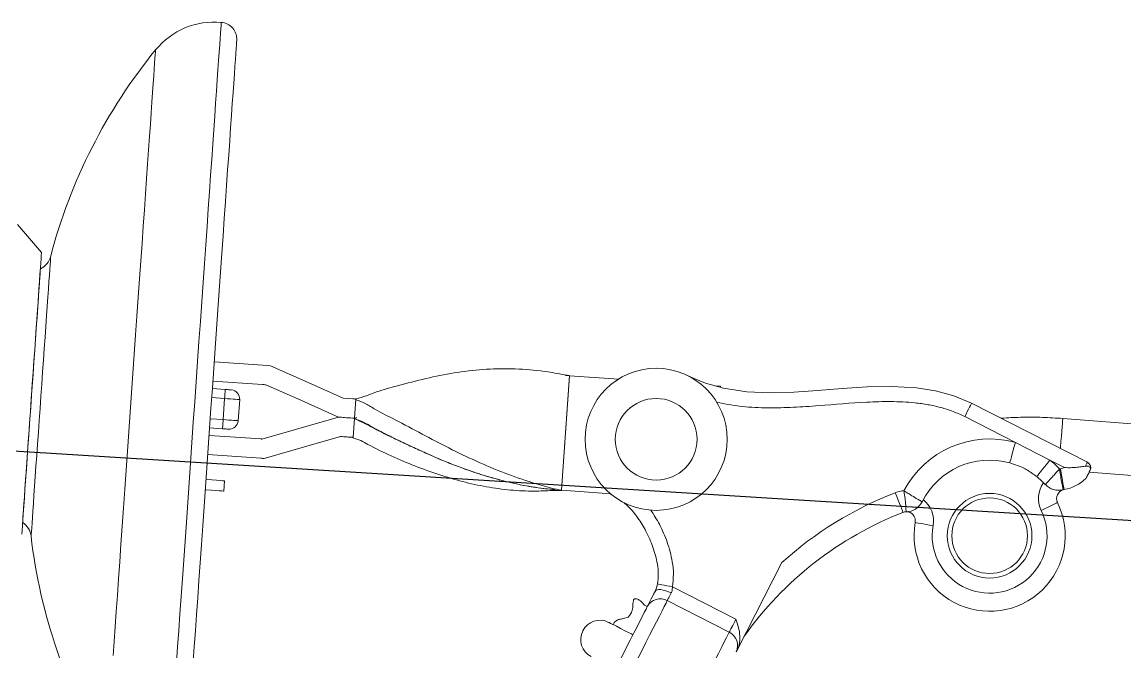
# Model space of a CAD drawing. Header units: millimetres. Extents: x 1587714 to 3094800, y -694377 to -413614.
# Drawn here: x 2355689.5 to 2356054.1, y -551060.9 to -550852.6 of the extents above; entities that cross this region are included whole.
import ezdxf

# ---------------------------------------------------------------- set-up
doc = ezdxf.new("R2010")
doc.units = ezdxf.units.MM

# ---------------------------------------------------------------- blocks, each defined once
blk = doc.blocks.new('poste RT1 vista lateral')
at = {"color": 7, "linetype": 'Continuous', "lineweight": 15}
for p, q in [((1231.936, 7816.8128), (1223.9701, 7825.9766)), ((1289.0289, 7780.5912), (1305.1416, 7779.465)), ((1304.9919, 7773.1097), (1288.5859, 7774.2569)), ((1403.8132, 7738.1394), (1406.4639, 7776.046)), ((1403.8661, 7738.1279), (1406.5169, 7776.0346)), ((1406.5172, 7776.0413), (1405.1575, 7776.1014)), ((1406.5169, 7776.0346), (1422.8147, 7774.895)), ((1288.4116, 7771.7631), (1292.6708, 7771.4655)), ((1454.4875, 7772.6805), (1456.3951, 7772.547)), ((1456.3951, 7772.547), (1456.3679, 7772.1598)), ((1292.4615, 7768.4729), (1291.9732, 7761.4901)), ((1297.4493, 7768.1239), (1296.961, 7761.1411)), ((1335.8049, 7768.2984), (1335.362, 7761.9641)), ((1539.3773, 7766.9384), (1577.677, 7747.4244)), ((1334.919, 7755.6298), (1335.362, 7761.9641)), ((1336.1477, 7762.2359), (1335.362, 7761.9641)), ((1553.8693, 7753.9427), (1537.1074, 7762.4838)), ((1962.7506, 7731.5734), (1569.5127, 7761.8773)), ((1291.764, 7758.4975), (1287.5047, 7758.795)), ((1304.5674, 7755.0957), (1287.3303, 7756.3012)), ((1565.2832, 7748.1272), (1553.8693, 7753.9427)), ((1286.8874, 7749.9669), (1304.4177, 7748.7404)), ((1570.1217, 7745.662), (1565.2832, 7748.1272)), ((1578.2549, 7744.1533), (1961.4444, 7714.6237)), ((1292.2319, 7737.8609), (1292.4692, 7741.256)), ((1563.7401, 7740.0525), (1563.7282, 7740.0401)), ((1403.8655, 7738.1203), (1403.2007, 7738.1842)), ((1403.6911, 7738.1413), (1403.2007, 7738.1842)), ((1403.8661, 7738.1279), (1420.2915, 7736.9788)), ((1569.7002, 7738.3282), (1569.7042, 7738.312)), ((1476.6128, 7714.2184), (1461.9946, 7685.529)), ((1435.3964, 7706.4621), (1435.5915, 7707.4978)), ((1440.4721, 7706.2132), (1461.4708, 7695.514)), ((1431.24, 7700.1641), (1432.183, 7699.6834)), ((1438.8046, 7701.6661), (1459.2876, 7691.2291))]:
    blk.add_line(p, q, dxfattribs=at)
at = {"color": 8, "linetype": 'Continuous', "lineweight": 15}
for p, q in [((1292.4615, 7768.4729), (1288.2023, 7768.7705)), ((1287.714, 7761.7877), (1291.9732, 7761.4901))]:
    blk.add_line(p, q, dxfattribs=at)
at = {"color": 5, "linetype": 'Continuous', "lineweight": 15, "flags": 128}
for points in [[(1276.565, 7681.2165), (1276.9243, 7686.3539), (1277.2991, 7691.7136), (1277.6882, 7697.2783), (1278.0907, 7703.0337), (1278.5053, 7708.9646), (1278.9311, 7715.0528), (1279.3667, 7721.2822), (1279.8109, 7727.6356), (1280.2626, 7734.0939), (1280.7204, 7740.6409), (1281.1831, 7747.2584), (1281.6494, 7753.9265), (1282.118, 7760.627), (1282.5875, 7767.3419), (1283.0567, 7774.0519), (1283.5243, 7780.7391), (1283.989, 7787.3833), (1284.4493, 7793.9675), (1284.9042, 7800.4735), (1285.3524, 7806.8812), (1285.7924, 7813.1745), (1286.2232, 7819.3362), (1286.6436, 7825.3472), (1287.0523, 7831.1923), (1287.4483, 7836.8542), (1287.8304, 7842.3188), (1288.1975, 7847.5688), (1288.5487, 7852.5908), (1288.8829, 7857.3706), (1289.1993, 7861.8948), (1289.4969, 7866.1511), (1289.7749, 7870.127), (1290.0326, 7873.811), (1290.2691, 7877.1946), (1290.484, 7880.2674), (1290.6765, 7883.0197), (1290.8461, 7885.4458), (1290.9924, 7887.5382), (1291.1149, 7889.2901), (1291.2133, 7890.6977), (1291.2875, 7891.7572), (1291.337, 7892.4649), (1291.3618, 7892.8196), (1291.3649, 7892.8635)], [(1282.105, 7681.576), (1282.4482, 7686.4827), (1282.8074, 7691.6201), (1283.1818, 7696.974), (1283.5702, 7702.5282), (1283.9714, 7708.2665), (1284.3844, 7714.1726), (1284.8079, 7720.2275), (1285.2405, 7726.4159), (1285.6812, 7732.7168), (1286.1285, 7739.114), (1286.5812, 7745.5876), (1287.0379, 7752.1193), (1287.4973, 7758.6892), (1287.9582, 7765.2791), (1288.4189, 7771.8689), (1288.8783, 7778.4388), (1289.3351, 7784.9705), (1289.7878, 7791.4441), (1290.2351, 7797.8413), (1290.6758, 7804.1422), (1291.1084, 7810.3306), (1291.5319, 7816.3855), (1291.9448, 7822.2916), (1292.3461, 7828.0299), (1292.7345, 7833.5841), (1293.1089, 7838.937), (1293.4681, 7844.0754), (1293.8113, 7848.9821), (1294.1372, 7853.6437), (1294.445, 7858.0449), (1294.7337, 7862.1752), (1295.0026, 7866.0204), (1295.251, 7869.571), (1295.4778, 7872.8154), (1295.6826, 7875.7441), (1295.8648, 7878.3486), (1296.0237, 7880.6221), (1296.159, 7882.5572), (1296.2702, 7884.1479), (1296.3571, 7885.3905), (1296.4193, 7886.2803), (1296.4568, 7886.8153), (1296.4693, 7886.9936)], [(1228.4859, 7722.9102), (1228.4982, 7723.0866), (1228.5351, 7723.614), (1228.5962, 7724.4875), (1228.6812, 7725.7025), (1228.7892, 7727.2484), (1228.9196, 7729.1138), (1229.0714, 7731.2834), (1229.2433, 7733.743), (1229.4342, 7736.4714), (1229.6424, 7739.4497), (1229.8665, 7742.6541), (1230.1048, 7746.0606), (1230.3553, 7749.6436), (1230.6162, 7753.3753), (1230.8856, 7757.2281), (1231.1614, 7761.1716), (1231.4414, 7765.1761), (1231.7236, 7769.2111), (1232.0057, 7773.247), (1232.2858, 7777.2515), (1232.5615, 7781.1949), (1232.8309, 7785.0468), (1233.0919, 7788.7785), (1233.3424, 7792.3615), (1233.5807, 7795.769), (1233.8047, 7798.9733), (1234.013, 7801.9507), (1234.2038, 7804.6801), (1234.3757, 7807.1387), (1234.5275, 7809.3092), (1234.6579, 7811.1746), (1234.766, 7812.7205), (1234.851, 7813.9346), (1234.912, 7814.8091), (1234.9489, 7815.3365), (1234.9613, 7815.5119)]]:
    blk.add_lwpolyline(points, dxfattribs=at)
at = {"color": 8, "linetype": 'Continuous', "lineweight": 15, "flags": 128}
for points in [[(1255.6381, 7683.5339), (1255.9602, 7688.1402), (1256.2991, 7692.9877), (1256.6538, 7698.0593), (1257.0232, 7703.3408), (1257.406, 7708.8168), (1257.8013, 7714.4692), (1258.2077, 7720.2818), (1258.6241, 7726.2366), (1259.0492, 7732.3153), (1259.4817, 7738.4999), (1259.9202, 7744.7712), (1260.3635, 7751.1113), (1260.8103, 7757.499), (1261.259, 7763.9163), (1261.7084, 7770.344), (1262.1572, 7776.7613), (1262.6039, 7783.15), (1263.0472, 7789.489), (1263.4857, 7795.7604), (1263.9182, 7801.945), (1264.3433, 7808.0246), (1264.7597, 7813.9794), (1265.1662, 7819.792), (1265.5614, 7825.4445), (1265.9443, 7830.9195), (1266.3136, 7836.201), (1266.6683, 7841.2735), (1267.0072, 7846.1201), (1267.3294, 7850.7273), (1267.6337, 7855.0799), (1267.9195, 7859.1664), (1268.1857, 7862.9725), (1268.4315, 7866.4877), (1268.6562, 7869.7016), (1268.8591, 7872.6037), (1269.0396, 7875.1853), (1269.1972, 7877.4388), (1269.3314, 7879.3576), (1269.4417, 7880.935), (1269.5279, 7882.1671), (1269.5896, 7883.0502), (1269.6267, 7883.5814), (1269.6391, 7883.7578), (1269.6391, 7883.7578)], [(1569.5127, 7761.8773), (1569.4984, 7761.6923), (1569.4562, 7761.1449), (1569.388, 7760.2589), (1569.2965, 7759.0735), (1569.1862, 7757.6401), (1569.0613, 7756.0208), (1568.9278, 7754.288), (1568.7913, 7752.516), (1568.7494, 7751.9724)]]:
    blk.add_lwpolyline(points, dxfattribs=at)
at = {"color": 7, "linetype": 'Continuous', "lineweight": 15, "flags": 128}
for points in [[(1225.4191, 7723.6149), (1225.5036, 7724.8242), (1225.6113, 7726.3644), (1225.7413, 7728.2231), (1225.8926, 7730.387), (1226.0642, 7732.8398), (1226.2546, 7735.5635), (1226.4626, 7738.538), (1226.6866, 7741.7414), (1226.9249, 7745.1499), (1227.1758, 7748.7376), (1227.4374, 7752.4788), (1227.7078, 7756.346), (1227.985, 7760.3095), (1228.2668, 7764.3397), (1228.5513, 7768.409), (1228.8364, 7772.485), (1229.1198, 7776.5381), (1229.3996, 7780.5398), (1229.6736, 7784.4584), (1229.9399, 7788.2655), (1230.1964, 7791.9333), (1230.4412, 7795.4352), (1230.6725, 7798.7435), (1230.8887, 7801.8353), (1231.0882, 7804.6868), (1231.2693, 7807.2779), (1231.4309, 7809.5887), (1231.5717, 7811.6019), (1231.6906, 7813.3023), (1231.7869, 7814.6784), (1231.8596, 7815.7198), (1231.9085, 7816.4179), (1231.933, 7816.7689), (1231.936, 7816.8128)], [(1225.6939, 7727.5259), (1225.7065, 7727.7043), (1225.7438, 7728.2393), (1225.8058, 7729.1253), (1225.8918, 7730.3555), (1226.0012, 7731.9186), (1226.1328, 7733.8021), (1226.2858, 7735.9889), (1226.4587, 7738.4617), (1226.6501, 7741.1988), (1226.8583, 7744.1761), (1227.0815, 7747.3691), (1227.318, 7750.7508), (1227.5656, 7754.2908), (1227.8222, 7757.9606), (1228.0856, 7761.7285), (1228.3537, 7765.5613), (1228.6241, 7769.4285), (1228.8944, 7773.2947), (1229.1625, 7777.1275), (1229.4259, 7780.8955), (1229.6826, 7784.5652), (1229.9301, 7788.1052), (1230.1666, 7791.487), (1230.3898, 7794.6799), (1230.598, 7797.6573), (1230.7894, 7800.3943), (1230.9623, 7802.8672), (1231.1153, 7805.0539), (1231.247, 7806.9375), (1231.3563, 7808.5005), (1231.4423, 7809.7308), (1231.5043, 7810.6167), (1231.5417, 7811.1517), (1231.5542, 7811.3301), (1231.5542, 7811.3301)], [(1305.1416, 7779.465), (1306.531, 7779.3677), (1307.6227, 7779.2914)], [(1307.6227, 7779.2914), (1321.0848, 7773.2975), (1331.662, 7768.5883)], [(1330.1022, 7762.3322), (1316.6401, 7768.326), (1306.0629, 7773.0353)], [(1406.5169, 7776.0346), (1406.5169, 7776.0346)], [(1406.5169, 7776.0346), (1406.5169, 7776.0346)], [(1406.5169, 7776.0346), (1406.5169, 7776.0346)], [(1445.7836, 7775.9202), (1445.7836, 7775.9202), (1451.4656, 7773.5178), (1457.4153, 7771.8699), (1465.0812, 7770.7274), (1472.855, 7770.3812), (1480.666, 7770.5872), (1488.4433, 7771.1041), (1496.6211, 7771.7564), (1504.8167, 7772.2981), (1513.0072, 7772.4707), (1521.1694, 7772.0168), (1527.4276, 7771.045), (1533.5541, 7769.3808), (1539.3773, 7766.9384)], [(1292.6708, 7771.4655), (1292.6667, 7771.4083), (1292.6548, 7771.2376), (1292.6355, 7770.961), (1292.6094, 7770.5891), (1292.5777, 7770.1352), (1292.5416, 7769.6183), (1292.5024, 7769.0566), (1292.4615, 7768.4729)], [(1292.6708, 7771.4655), (1293.06, 7771.4379), (1293.4342, 7771.4121), (1293.7792, 7771.3883), (1294.0815, 7771.3664), (1294.3296, 7771.3492), (1294.514, 7771.3368), (1294.6275, 7771.3282), (1294.6659, 7771.3263)], [(1297.4493, 7768.1239), (1297.3535, 7768.1305), (1297.0696, 7768.1506), (1296.6088, 7768.183), (1295.9884, 7768.2259), (1295.2326, 7768.2793), (1294.3702, 7768.3394), (1293.4346, 7768.4042), (1292.4615, 7768.4729)], [(1331.662, 7768.5883), (1333.4687, 7768.4624), (1334.8884, 7768.3632)], [(1335.8049, 7768.2984), (1335.8049, 7768.2984)], [(1539.3773, 7766.9384), (1539.3336, 7766.8536), (1539.2045, 7766.5999), (1538.9947, 7766.1879), (1538.7124, 7765.6338), (1538.3685, 7764.9586), (1537.976, 7764.189), (1537.5502, 7763.3526), (1537.1074, 7762.4838)], [(1330.1022, 7762.3322), (1315.937, 7758.2705), (1304.8073, 7755.0786)], [(1335.362, 7761.9641), (1335.362, 7761.9641)], [(1291.9732, 7761.4901), (1291.9324, 7760.9055), (1291.8931, 7760.3447), (1291.857, 7759.8269), (1291.8252, 7759.3739), (1291.7991, 7759.001), (1291.7798, 7758.7245), (1291.7679, 7758.5547), (1291.764, 7758.4975)], [(1293.7591, 7758.3573), (1293.7207, 7758.3601), (1293.6072, 7758.3678), (1293.4228, 7758.3811), (1293.1747, 7758.3983), (1292.8724, 7758.4193), (1292.5274, 7758.4441), (1292.1532, 7758.4698), (1291.764, 7758.4975)], [(1291.9732, 7761.4901), (1292.9463, 7761.4214), (1293.882, 7761.3566), (1294.7443, 7761.2956), (1295.5001, 7761.2431), (1296.1204, 7761.2002), (1296.5813, 7761.1678), (1296.8652, 7761.1477), (1296.961, 7761.1411)], [(1305.4813, 7748.666), (1319.6464, 7752.7277), (1330.7762, 7755.9197)], [(1334.919, 7755.6298), (1334.919, 7755.6298)], [(1553.8693, 7753.9427), (1553.5055, 7752.6267), (1553.1557, 7751.3611), (1552.8333, 7750.1948), (1552.5507, 7749.1724), (1552.3188, 7748.3332), (1552.1464, 7747.7095), (1552.0403, 7747.3261), (1552.0045, 7747.1964)], [(1565.2832, 7748.1272), (1564.4322, 7747.0591), (1563.6138, 7746.032), (1562.8597, 7745.086), (1562.1986, 7744.2563), (1561.6562, 7743.5753), (1561.253, 7743.0699), (1561.0048, 7742.758), (1560.9209, 7742.6531)], [(1577.0127, 7746.1207), (1577.1621, 7746.4135), (1577.2947, 7746.6738), (1577.4091, 7746.8989), (1577.5042, 7747.0849), (1577.5792, 7747.2327), (1577.6333, 7747.3385), (1577.666, 7747.4024), (1577.677, 7747.4244)], [(1568.7299, 7745.2605), (1568.9697, 7743.9158), (1569.2002, 7742.6226), (1569.4127, 7741.4315), (1569.599, 7740.3872), (1569.7518, 7739.5298), (1569.8654, 7738.8937), (1569.9353, 7738.5008), (1569.9589, 7738.3683)], [(1292.4692, 7741.256), (1292.313, 7741.2665), (1291.7987, 7741.3027), (1290.935, 7741.3628), (1289.739, 7741.4467), (1288.2339, 7741.5516), (1286.449, 7741.6766), (1286.3084, 7741.6871)], [(1292.2319, 7737.8609), (1292.0757, 7737.8714), (1291.5612, 7737.9076), (1290.6976, 7737.9677), (1289.5016, 7738.0517), (1287.9965, 7738.1566), (1286.2116, 7738.2815), (1286.071, 7738.291)], [(1403.8661, 7738.1279), (1403.8661, 7738.1279)], [(1514.16, 7737.3354), (1514.6558, 7736.0632), (1515.1326, 7734.8397), (1515.572, 7733.7124), (1515.9571, 7732.7235), (1516.2732, 7731.9129), (1516.5081, 7731.3101), (1516.6527, 7730.9382), (1516.7015, 7730.8133)], [(1567.792, 7734.0977), (1567.6884, 7734.0472), (1567.3818, 7733.8965), (1566.8839, 7733.6533), (1566.2137, 7733.3252), (1565.3971, 7732.9247), (1564.4655, 7732.4688), (1563.4546, 7731.9739), (1562.4033, 7731.4589)], [(1520.7428, 7727.4926), (1520.8563, 7727.4725), (1521.1924, 7727.4125), (1521.7382, 7727.3152), (1522.4729, 7727.1845), (1523.3679, 7727.0253), (1524.3892, 7726.8431), (1525.4974, 7726.6457), (1526.6497, 7726.4397)], [(1434.7366, 7704.6959), (1434.7366, 7704.6959), (1435.2182, 7705.8508), (1435.3646, 7706.3277), (1435.5661, 7707.1784)], [(1440.4721, 7706.2132), (1439.5149, 7706.4021), (1438.5946, 7706.5823), (1437.7465, 7706.7492), (1437.003, 7706.8961), (1436.3929, 7707.0153), (1435.9395, 7707.1049), (1435.6603, 7707.1593), (1435.5661, 7707.1784)], [(1432.1656, 7699.65), (1432.3296, 7699.9714), (1432.5453, 7700.3949), (1432.8099, 7700.9146), (1433.1204, 7701.524), (1433.4729, 7702.2154), (1433.863, 7702.9812), (1434.2859, 7703.8109), (1434.7366, 7704.6959)], [(1440.0898, 7704.1886), (1439.2034, 7704.5977), (1438.3165, 7704.9229), (1437.4634, 7705.1528), (1436.6766, 7705.2777), (1435.9863, 7705.2929), (1435.4194, 7705.1976), (1434.9974, 7704.9963), (1434.7366, 7704.6959)], [(1440.0898, 7704.1886), (1439.8646, 7703.7461), (1439.6531, 7703.3312), (1439.4581, 7702.9488), (1439.2819, 7702.6026), (1439.1267, 7702.2984), (1438.9944, 7702.038), (1438.8865, 7701.8273), (1438.8046, 7701.6661)], [(1438.8046, 7701.6661), (1438.3697, 7700.8126), (1437.7819, 7699.6586), (1437.0506, 7698.2234), (1436.1879, 7696.5306), (1435.2077, 7694.607), (1434.126, 7692.4841), (1432.9605, 7690.1963), (1431.7301, 7687.7816), (1430.4549, 7685.2791), (1429.1557, 7682.729), (1427.8537, 7680.1732), (1426.5699, 7677.6545), (1425.3255, 7675.2121), (1424.1405, 7672.8861), (1423.0345, 7670.7156), (1422.0254, 7668.7348), (1421.1297, 7666.9772), (1420.3617, 7665.4704), (1419.7343, 7664.2382), (1419.2576, 7663.3027), (1418.9392, 7662.678)], [(1416.7163, 7669.3289), (1417.0173, 7669.9193), (1417.4846, 7670.8367), (1418.1081, 7672.0603), (1418.8739, 7673.5632), (1419.7648, 7675.3123), (1420.7614, 7677.2683), (1421.8413, 7679.3873), (1422.9809, 7681.6237), (1424.1546, 7683.9278), (1425.3365, 7686.2471), (1426.5005, 7688.5312), (1427.6207, 7690.7303), (1428.6723, 7692.7941), (1429.6319, 7694.6766), (1430.4783, 7696.3379), (1431.1927, 7697.7408), (1431.7593, 7698.8528), (1432.1656, 7699.65)], [(1427.434, 7690.3641), (1426.909, 7690.6312), (1425.0069, 7691.6001), (1423.348, 7692.446), (1421.9565, 7693.1546), (1420.8525, 7693.7172), (1420.0522, 7694.1245), (1419.5674, 7694.3724), (1419.4049, 7694.4544)], [(1459.2876, 7691.2291), (1459.4159, 7691.4809), (1459.5978, 7691.8385), (1459.8287, 7692.2915), (1460.1024, 7692.8284), (1460.412, 7693.4359), (1460.7491, 7694.0978), (1461.1052, 7694.7968), (1461.4708, 7695.514)], [(1439.4223, 7652.2419), (1439.7407, 7652.8666), (1440.2174, 7653.8022), (1440.8448, 7655.0333), (1441.6127, 7656.5402), (1442.5085, 7658.2987), (1443.5176, 7660.2786), (1444.6237, 7662.4501), (1445.8086, 7664.7751), (1447.053, 7667.2175), (1448.3367, 7669.7371), (1449.6388, 7672.292), (1450.9381, 7674.8421), (1452.2132, 7677.3446), (1453.4436, 7679.7602), (1454.6091, 7682.0471), (1455.6908, 7684.17), (1456.6709, 7686.0936), (1457.5338, 7687.7873), (1458.265, 7689.2226), (1458.8528, 7690.3756), (1459.2876, 7691.2291)], [(1461.9946, 7685.529), (1461.9264, 7685.3945), (1461.8619, 7685.2686), (1461.8014, 7685.1494), (1461.7447, 7685.0379), (1461.6922, 7684.9349), (1461.6436, 7684.8395), (1461.5991, 7684.7527), (1461.5588, 7684.6735)]]:
    blk.add_lwpolyline(points, dxfattribs=at)
at = {"color": 7, "linetype": 'Continuous', "lineweight": 15}
for centre, radius in [((1435.1184, 7754.9886), 23.492), ((1435.1184, 7754.9886), 13.5), ((1545.3466, 7723.1077), 14), ((1545.3466, 7723.1077), 12.5)]:
    blk.add_circle(centre, radius, dxfattribs=at)
at = {"color": 5, "linetype": 'Continuous', "lineweight": 15}
for centre, radius, start, end in [((1289.0467, 7867.9241), 25.0474, 84.689602, 140.790029), ((1290.9826, 7887.3772), 5.5, 356, 86.015078), ((1409.1032, 7769.961), 180, 140.786917, 165.342779), ((1228.6725, 7817.1572), 6.5003, 296.315524, 345.342779), ((1222.0294, 7722.1567), 6.5003, 6.657221, 55.684476), ((1407.2726, 7743.7826), 180, 186.657221, 211.213083)]:
    blk.add_arc(centre, radius, start, end, dxfattribs=at)
at = {"color": 7, "linetype": 'Continuous', "lineweight": 15}
for centre, radius, start, end in [((1294.4566, 7768.3332), 3, 356, 86), ((1293.9683, 7761.3502), 3, 266, 356), ((1545.3466, 7723.1077), 31.9915, 74.549355, 152.279715), ((1545.3466, 7723.1077), 24.9915, 74.549355, 153.332941), ((1545.3466, 7723.1077), 31.9915, 43.702306, 51.450645), ((1576.7689, 7745.6421), 2, 333, 63), ((1570.4854, 7735.4163), 9.999, 100.111709, 101.602414), ((1567.5138, 7752.0793), 6.9269, 280.111709, 292.116123), ((1561.1831, 7753.4991), 19.4542, 332.770511, 333.221308), ((1545.3466, 7723.1077), 24.9915, 42.64908, 51.450645), ((1570.4854, 7735.4163), 8.999, 144.522096, 206.0875), ((1567.5138, 7752.0793), 13.9269, 280.111709, 314.00882), ((1558.7942, 7622.7896), 122.935, 111.288965, 131.951049), ((1517.7903, 7728.019), 9.999, 94.379607, 111.288965), ((1570.4854, 7735.4163), 2.999, 105.099019, 206.0875), ((1570.4854, 7735.4163), 2.999, 100.111709, 105.099019), ((1517.6517, 7737.0169), 6, 270.883002, 333.332941), ((1545.3466, 7723.1077), 24.9915, 169.894521, 26.0875), ((1517.7903, 7728.019), 8.999, 349.894521, 51.459925), ((1558.7942, 7622.7896), 115.935, 111.288965, 144.738966), ((1517.7903, 7728.019), 2.999, 90.883002, 111.288965), ((1517.7903, 7728.019), 2.999, 349.894521, 90.883002), ((1545.3466, 7723.1077), 18.9915, 169.894521, 26.0875), ((1436.4939, 7697.3358), 4.9082, 61.915702, 151.868242), ((1416.5221, 7688.7968), 6.35, 63, 243), ((1457.1432, 7686.815), 4.9075, 334.128072, 64.089255)]:
    blk.add_arc(centre, radius, start, end, dxfattribs=at)
for points, knots in [([(1335.7857, 7768.4309), (1336.9739, 7768.7064), (1339.3622, 7769.2601), (1343.8033, 7771.1961), (1350.5083, 7772.8962), (1359.0003, 7775.221), (1368.3929, 7777.0786), (1377.8458, 7778.2051), (1387.3302, 7778.4281), (1394.8121, 7777.9729), (1400.0634, 7777.2119), (1403.1431, 7776.596), (1405.3948, 7776.2529), (1406.5144, 7776.0823)], [0, 0, 0, 0, 0.04789554, 0.0962688, 0.1926207, 0.32361112, 0.45459124, 0.58925808, 0.72390643, 0.86128577, 0.90767563, 0.95409564, 1, 1, 1, 1]), ([(1306.0629, 7773.0353), (1305.863, 7773.0493), (1305.506, 7773.0744), (1305.149, 7773.0989), (1304.9919, 7773.1097)], [0, 0, 0, 0, 0.560015246, 1, 1, 1, 1]), ([(1334.8884, 7768.3632), (1335.0595, 7768.3512), (1335.365, 7768.3296), (1335.6705, 7768.3079), (1335.8049, 7768.2984)], [0, 0, 0, 0, 0.5599579, 1, 1, 1, 1]), ([(1335.7676, 7768.1715), (1336.9056, 7767.7241), (1339.1931, 7766.8246), (1343.3129, 7764.1512), (1349.6891, 7761.1123), (1357.7108, 7756.6847), (1366.6499, 7752.0204), (1375.7229, 7747.6752), (1384.9163, 7743.7523), (1392.2521, 7741.2477), (1397.4422, 7739.675), (1400.4987, 7738.7705), (1402.7442, 7738.3713), (1403.8606, 7738.1728)], [0, 0, 0, 0, 0.04791048, 0.09630387, 0.1926887, 0.32372116, 0.45474204, 0.58944838, 0.72414096, 0.86141007, 0.90775736, 0.95413619, 1, 1, 1, 1]), ([(1537.1074, 7762.4838), (1535.8347, 7763.0802), (1533.2889, 7764.2731), (1529.2094, 7765.5577), (1524.9893, 7766.4961), (1519.48, 7767.2516), (1512.7339, 7767.5655), (1502.1068, 7767.2433), (1491.3689, 7766.2767), (1480.4657, 7765.5154), (1472.0377, 7765.3095), (1463.5419, 7765.6503), (1457.9493, 7766.7191), (1455.1548, 7767.2532)], [0, 0, 0, 0, 0.05083386, 0.10168731, 0.15443678, 0.20720519, 0.30281553, 0.39852076, 0.59192373, 0.69304776, 0.79412854, 0.89713186, 1, 1, 1, 1]), ([(1334.7387, 7762.008), (1333.8732, 7762.0683), (1332.3276, 7762.176), (1330.7822, 7762.2845), (1330.1022, 7762.3322)], [0, 0, 0, 0, 0.56000348, 1, 1, 1, 1]), ([(1334.7387, 7762.008), (1333.8732, 7762.0683), (1332.3276, 7762.176), (1330.7822, 7762.2845), (1330.1022, 7762.3322)], [0, 0, 0, 0, 0.56000348, 1, 1, 1, 1]), ([(1335.362, 7761.9641), (1335.2456, 7761.9724), (1335.0379, 7761.9872), (1334.8301, 7762.0016), (1334.7387, 7762.008)], [0, 0, 0, 0, 0.56017031, 1, 1, 1, 1]), ([(1335.362, 7761.9641), (1335.2456, 7761.9724), (1335.0379, 7761.9872), (1334.8301, 7762.0016), (1334.7387, 7762.008)], [0, 0, 0, 0, 0.56017031, 1, 1, 1, 1]), ([(1401.6143, 7738.3368), (1401.0749, 7738.3872), (1399.2233, 7738.56), (1396.0916, 7738.9599), (1392.2322, 7739.533), (1388.3533, 7740.3202), (1384.9319, 7741.1698), (1382.03, 7741.9563), (1379.4733, 7742.6885), (1376.9358, 7743.4622), (1374.3244, 7744.3087), (1371.8502, 7745.1668), (1369.3788, 7746.0786), (1366.9442, 7747.0275), (1364.5916, 7747.9902), (1362.0902, 7749.0521), (1359.6781, 7750.1095), (1357.2517, 7751.1989), (1355.0088, 7752.223), (1352.6412, 7753.3275), (1350.2299, 7754.4775), (1347.7581, 7755.6878), (1345.2863, 7756.9193), (1342.8063, 7758.1753), (1340.3201, 7759.4358), (1337.8328, 7760.6998), (1336.1804, 7761.5453), (1335.362, 7761.9641)], [0, 0, 0, 0, 0.02398424, 0.08233428, 0.1395355, 0.19631151, 0.25614923, 0.29334284, 0.32692244, 0.37132777, 0.40783272, 0.44489707, 0.48330994, 0.51985782, 0.55539425, 0.59024623, 0.6336463, 0.66521423, 0.70079429, 0.73585771, 0.77323737, 0.81088666, 0.84884568, 0.88624225, 0.92437624, 0.96254514, 1, 1, 1, 1]), ([(1569.5127, 7761.8773), (1567.2898, 7762.0205), (1562.9162, 7762.3022), (1556.4364, 7762.3127), (1551.8715, 7762.19), (1549.4725, 7761.9798), (1549.1621, 7761.9526)], [0, 0, 0, 0, 0.327977158, 0.645323394, 0.954108992, 1, 1, 1, 1]), ([(1401.6758, 7738.3158), (1401.3487, 7738.3435), (1399.942, 7738.4627), (1396.6771, 7738.8476), (1390.2434, 7739.8712), (1381.8611, 7741.8588), (1372.3086, 7744.9161), (1362.6742, 7748.6433), (1353.3481, 7753.0181), (1346.1198, 7756.351), (1341.2929, 7758.9859), (1338.4541, 7760.7266), (1336.3659, 7761.4671), (1335.3272, 7761.8353)], [0, 0, 0, 0, 0.01402321, 0.0603237, 0.1526614, 0.29525203, 0.43782112, 0.58436402, 0.73088854, 0.86489518, 0.91007664, 0.95527314, 1, 1, 1, 1]), ([(1304.8073, 7755.0786), (1304.7625, 7755.0817), (1304.6825, 7755.0874), (1304.6026, 7755.0932), (1304.5674, 7755.0957)], [0, 0, 0, 0, 0.56011578, 1, 1, 1, 1]), ([(1330.7762, 7755.9197), (1331.4879, 7755.8697), (1332.7588, 7755.7806), (1334.0297, 7755.6917), (1334.5888, 7755.6527)], [0, 0, 0, 0, 0.56001967, 1, 1, 1, 1]), ([(1334.5888, 7755.6527), (1334.6505, 7755.6486), (1334.7606, 7755.6414), (1334.8706, 7755.6333), (1334.919, 7755.6298)], [0, 0, 0, 0, 0.559840097, 1, 1, 1, 1]), ([(1334.8817, 7755.4972), (1335.7476, 7755.2124), (1337.4837, 7754.6414), (1341.5872, 7752.3356), (1347.5223, 7749.3718), (1355.3818, 7746.122), (1363.2263, 7743.3016), (1371.0759, 7740.9293), (1378.992, 7739.1893), (1386.9165, 7738.0989), (1393.233, 7737.8037), (1397.7772, 7737.9204), (1400.7107, 7738.0504), (1402.8342, 7738.0608), (1403.89, 7738.066)], [0, 0, 0, 0, 0.03568288, 0.07154707, 0.18622722, 0.30117261, 0.41600654, 0.52970252, 0.6437456, 0.75769051, 0.87125325, 0.91435038, 0.95741617, 1, 1, 1, 1]), ([(1304.4177, 7748.7404), (1304.6162, 7748.7269), (1304.9708, 7748.7027), (1305.3253, 7748.6773), (1305.4813, 7748.666)], [0, 0, 0, 0, 0.559921783, 1, 1, 1, 1]), ([(1560.9209, 7742.6531), (1559.9225, 7743.3788), (1557.9028, 7744.8467), (1554.8555, 7746.309), (1552.8279, 7746.9402), (1552.0045, 7747.1964)], [0, 0, 0, 0, 0.36734046, 0.74310774, 1, 1, 1, 1]), ([(1570.1217, 7745.662), (1570.1283, 7745.6613), (1570.3199, 7745.6427), (1571.1163, 7745.6006), (1572.5214, 7745.5935), (1574.3246, 7745.7393), (1575.8425, 7745.939), (1576.6946, 7746.0713), (1577.0127, 7746.1207)], [0, 0, 0, 0, 0.00276188, 0.08070938, 0.33427888, 0.59101797, 0.84728578, 1, 1, 1, 1]), ([(1578.4814, 7744.5977), (1578.5315, 7744.7141), (1578.6312, 7744.9459), (1578.6608, 7745.3047), (1578.5611, 7745.6733), (1578.2469, 7745.9816), (1577.719, 7746.1725), (1577.2576, 7746.1386), (1577.0127, 7746.1207)], [0, 0, 0, 0, 0.10524037, 0.20964335, 0.36730171, 0.56795887, 0.77071905, 1, 1, 1, 1]), ([(1578.4814, 7744.5977), (1578.2217, 7744.0883), (1577.8124, 7743.2855), (1577.4088, 7742.492), (1577.2197, 7742.121), (1577.1989, 7742.0805), (1577.1898, 7742.0628)], [0, 0, 0, 0, 0.41096366, 0.64759775, 0.84596632, 1, 1, 1, 1]), ([(1563.7401, 7740.0525), (1564.1406, 7739.6826), (1564.9416, 7738.9429), (1566.4628, 7738.3001), (1568.0921, 7738.032), (1569.1642, 7738.2295), (1569.7002, 7738.3282)], [0, 0, 0, 0, 0.25004744, 0.50003045, 0.75002269, 1, 1, 1, 1]), ([(1517.0267, 7737.9887), (1517.0317, 7737.9855), (1517.4937, 7737.6874), (1518.4054, 7737.1259), (1520.0012, 7736.1355), (1521.5232, 7735.2138), (1522.6406, 7734.5447), (1522.9926, 7734.3378), (1523.0103, 7734.3258), (1523.0134, 7734.3237)], [0, 0, 0, 0, 0.00160417, 0.15043, 0.29173545, 0.54405743, 0.74536278, 0.95516163, 1, 1, 1, 1]), ([(1517.0267, 7737.9887), (1517.0276, 7737.983), (1517.0721, 7737.705), (1517.2284, 7736.6522), (1517.4742, 7734.7302), (1517.6482, 7732.7481), (1517.7255, 7731.4487), (1517.7432, 7731.0413), (1517.744, 7731.0209), (1517.7441, 7731.0174)], [0, 0, 0, 0, 0.0015867, 0.07707769, 0.29142885, 0.54372923, 0.74515081, 0.95512191, 1, 1, 1, 1]), ([(1435.5661, 7707.1784), (1435.6965, 7708.2657), (1435.9577, 7710.445), (1435.4558, 7714.5532), (1434.203, 7719.3571), (1431.9508, 7724.4436), (1429.2111, 7728.987), (1426.6634, 7732.1098), (1424.9265, 7733.6398), (1424.4532, 7734.0567)], [0, 0, 0, 0, 0.108690587, 0.217844924, 0.409548068, 0.601582595, 0.769567209, 0.937207783, 1, 1, 1, 1]), ([(1433.3583, 7731.5629), (1434.3345, 7730.0383), (1436.4803, 7726.6873), (1438.9293, 7720.9635), (1440.4187, 7715.3885), (1440.9854, 7710.387), (1440.6448, 7707.6175), (1440.4721, 7706.2132)], [0, 0, 0, 0, 0.201515305, 0.442917655, 0.690073444, 0.8428506, 1, 1, 1, 1]), ([(1440.4721, 7706.2132), (1440.4744, 7705.9845), (1440.4802, 7705.4094), (1440.3316, 7704.7093), (1440.143, 7704.3031), (1440.0898, 7704.1886)], [0, 0, 0, 0, 0.32164868, 0.80875074, 1, 1, 1, 1]), ([(1427.2385, 7698.457), (1427.2936, 7698.8272), (1427.4063, 7699.5853), (1427.4205, 7700.6453), (1427.5024, 7701.4297), (1427.6618, 7701.8759), (1427.7953, 7702.0809), (1427.9669, 7702.2133), (1428.2378, 7702.3026), (1428.724, 7702.2646), (1429.3903, 7701.9611), (1430.3241, 7701.2949), (1430.8822, 7700.6059), (1431.24, 7700.1641)], [0, 0, 0, 0, 0.14063148, 0.28802082, 0.39937669, 0.43474307, 0.46555238, 0.49004672, 0.51481426, 0.57127216, 0.66822502, 0.78725555, 1, 1, 1, 1]), ([(1427.2385, 7698.457), (1427.0266, 7697.9962), (1426.6529, 7697.1839), (1426.1299, 7696.4596), (1425.9036, 7696.1462)], [0, 0, 0, 0, 0.56734547, 1, 1, 1, 1]), ([(1420.9516, 7693.6667), (1420.9841, 7693.8203), (1421.0642, 7694.198), (1421.6106, 7694.8973), (1422.7712, 7695.4365), (1424.31, 7695.7153), (1425.3681, 7696.0014), (1425.9036, 7696.1462)], [0, 0, 0, 0, 0.079870252, 0.196428918, 0.438318212, 0.715738602, 1, 1, 1, 1]), ([(1461.4708, 7695.514), (1461.4723, 7695.5095), (1461.7348, 7694.715), (1462.2458, 7693.1258), (1462.8184, 7690.5352), (1462.9088, 7687.8872), (1462.2704, 7686.2406), (1461.9946, 7685.529)], [0, 0, 0, 0, 0.00137083, 0.24473153, 0.48734914, 0.77845972, 1, 1, 1, 1])]:
    blk.add_open_spline(points, degree=3, knots=knots, dxfattribs=at)
at = {"color": 8, "linetype": 'Continuous', "lineweight": 15}
for points, knots in [([(1568.4745, 7745.2109), (1568.4706, 7745.2068), (1568.0956, 7744.8048), (1567.3922, 7743.9977), (1566.1216, 7742.6108), (1564.9251, 7741.3134), (1564.001, 7740.3283), (1563.8282, 7740.1457), (1563.7401, 7740.0525)], [0, 0, 0, 0, 0.00161854, 0.15745368, 0.30545542, 0.56959594, 0.78036046, 1, 1, 1, 1]), ([(1568.4745, 7745.2109), (1568.4752, 7745.2052), (1568.5101, 7744.926), (1568.6469, 7743.8709), (1568.9429, 7741.9526), (1569.3171, 7740.0132), (1569.6116, 7738.6967), (1569.6703, 7738.4528), (1569.7002, 7738.3282)], [0, 0, 0, 0, 0.00165323, 0.08065694, 0.30508406, 0.56929869, 0.78016078, 1, 1, 1, 1])]:
    blk.add_open_spline(points, degree=3, knots=knots, dxfattribs=at)

msp = doc.modelspace()

# ---------------------------------------------------------------- linework, layer by layer
at = {"color": 5}
msp.add_arc((2380841.0996, -149169.9993), 402611.0256, 266.230496794, 273.378691202, dxfattribs=at)

# ---------------------------------------------------------------- block references
msp.add_blockref('poste RT1 vista lateral', (2354464.0477, -558745.6049))

doc.saveas('drawing.dxf')
